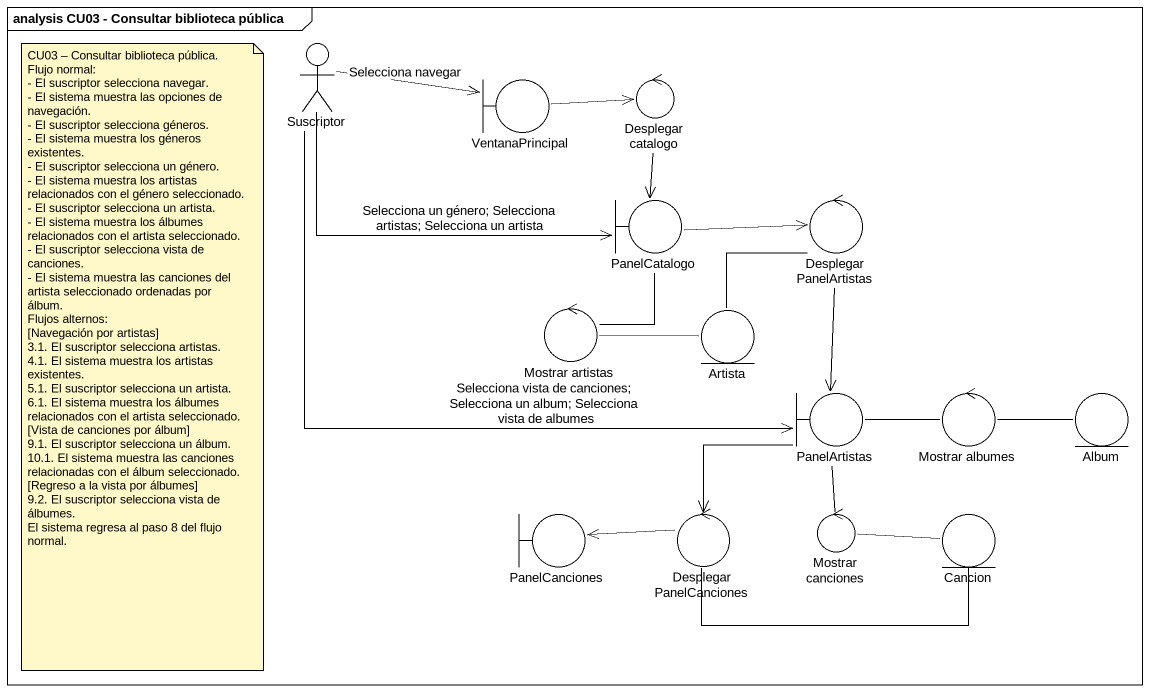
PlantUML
@startuml
mainframe analysis CU03 - Consultar biblioteca pública
actor Suscriptor
boundary VentanaPrincipal
control "Desplegar catalogo" as Desplegar_catalogo
boundary PanelCatalogo
control "Desplegar PanelArtistas" as Desplegar_PanelArtistas
control "Mostrar artistas" as Mostrar_artistas
entity Artista
boundary PanelArtistas
control "Mostrar albumes" as Mostrar_albumes
entity Album
boundary PanelCanciones
control "Desplegar PanelCanciones" as Desplegar_PanelCanciones
control "Mostrar canciones" as Mostrar_canciones
entity Cancion
Suscriptor -right-> VentanaPrincipal : Selecciona navegar
Suscriptor -right-> PanelCatalogo : Selecciona un género; Selecciona artistas; Selecciona un artista
Suscriptor --> PanelArtistas : Selecciona vista de canciones; Selecciona un album; Selecciona vista de albumes
VentanaPrincipal -right-> Desplegar_catalogo
Desplegar_catalogo --> PanelCatalogo
PanelCatalogo -right-> Desplegar_PanelArtistas
PanelCatalogo -- Mostrar_artistas
Desplegar_PanelArtistas -- Artista
Desplegar_PanelArtistas --> PanelArtistas
Mostrar_artistas -right- Artista
PanelArtistas -right- Mostrar_albumes
PanelArtistas --> Desplegar_PanelCanciones
PanelArtistas -- Mostrar_canciones
Mostrar_albumes -right- Album
Desplegar_PanelCanciones -left-> PanelCanciones
Desplegar_PanelCanciones -right- Cancion
Mostrar_canciones -right- Cancion
note as N1
  CU03 – Consultar biblioteca pública.
  Flujo normal:
  - El suscriptor selecciona navegar.
  - El sistema muestra las opciones de navegación.
  - El suscriptor selecciona géneros.
  - El sistema muestra los géneros existentes.
  - El suscriptor selecciona un género.
  - El sistema muestra los artistas relacionados con el género seleccionado.
  - El suscriptor selecciona un artista.
  - El sistema muestra los álbumes relacionados con el artista seleccionado.
  - El suscriptor selecciona vista de canciones.
  - El sistema muestra las canciones del artista seleccionado ordenadas por álbum.
  Flujos alternos:
  [Navegación por artistas]
  3.1. El suscriptor selecciona artistas.
  4.1. El sistema muestra los artistas existentes.
  5.1. El suscriptor selecciona un artista.
  6.1. El sistema muestra los álbumes relacionados con el artista seleccionado.
  [Vista de canciones por álbum]
  9.1. El suscriptor selecciona un álbum.
  10.1. El sistema muestra las canciones relacionadas con el álbum seleccionado.
  [Regreso a la vista por álbumes]
  9.2. El suscriptor selecciona vista de álbumes.
  El sistema regresa al paso 8 del flujo normal.
end note
@enduml
